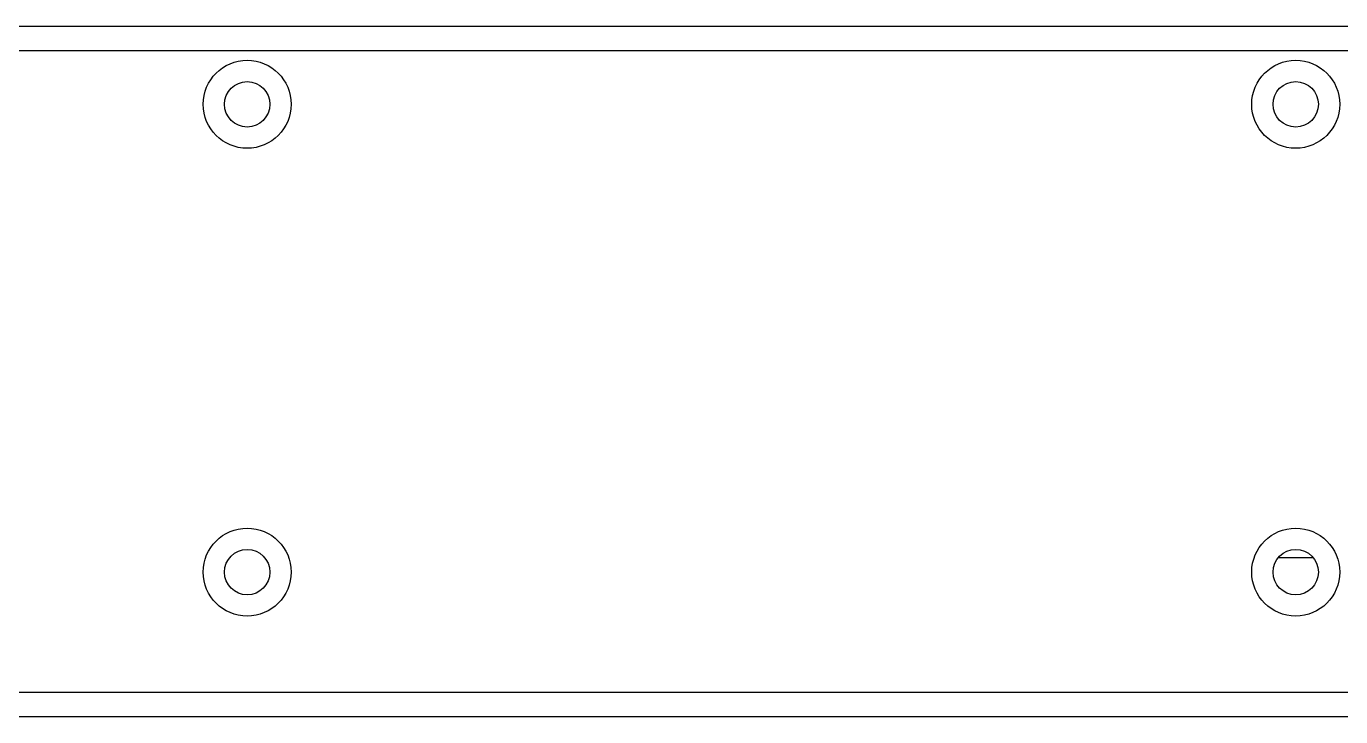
# Model space of a CAD drawing. Header units: millimetres. Extents: x 10297564 to 11610295, y -9287743 to -8409454.
# Drawn here: x 10488169 to 10490030, y -9080431 to -9079454 of the extents above; entities that cross this region are included whole.
import ezdxf

# ---------------------------------------------------------------- set-up
doc = ezdxf.new("R2010")
doc.units = ezdxf.units.MM
doc.header["$LTSCALE"] = 100
doc.layers.add('-0', color=7, linetype='Continuous')

# ---------------------------------------------------------------- blocks, each defined once
blk = doc.blocks.new('인버터 외형도')
at = {"layer": '-0', "linetype": 'Continuous'}
for p, q in [((86767.1, 51553.1), (97918.4, 51553.1)), ((86767.1, 51527.5), (97918.4, 51527.5)), ((90638.3, 50988.8), (90600.9, 50988.8)), ((97918.4, 50845.8), (86315.6, 50845.8)), ((97918.4, 50820.2), (86315.6, 50820.2))]:
    blk.add_line(p, q, dxfattribs=at)
for centre, radius in [((89506, 51470.3), 46.7), ((90619.6, 51470.3), 46.7), ((89506, 51470.3), 24.1), ((90619.6, 51470.3), 24.1), ((89506, 50973.7), 46.7), ((90619.6, 50973.7), 46.7), ((89506, 50973.7), 24.1), ((90619.6, 50973.7), 24.1)]:
    blk.add_circle(centre, radius, dxfattribs=at)

msp = doc.modelspace()

# ---------------------------------------------------------------- block references
at = {"xscale": 1.333333333333333, "yscale": 1.333333333333333, "zscale": 1.333333333333333}
msp.add_blockref('인버터 외형도', (10369140.6, -9148191), dxfattribs=at)

doc.saveas('drawing.dxf')
